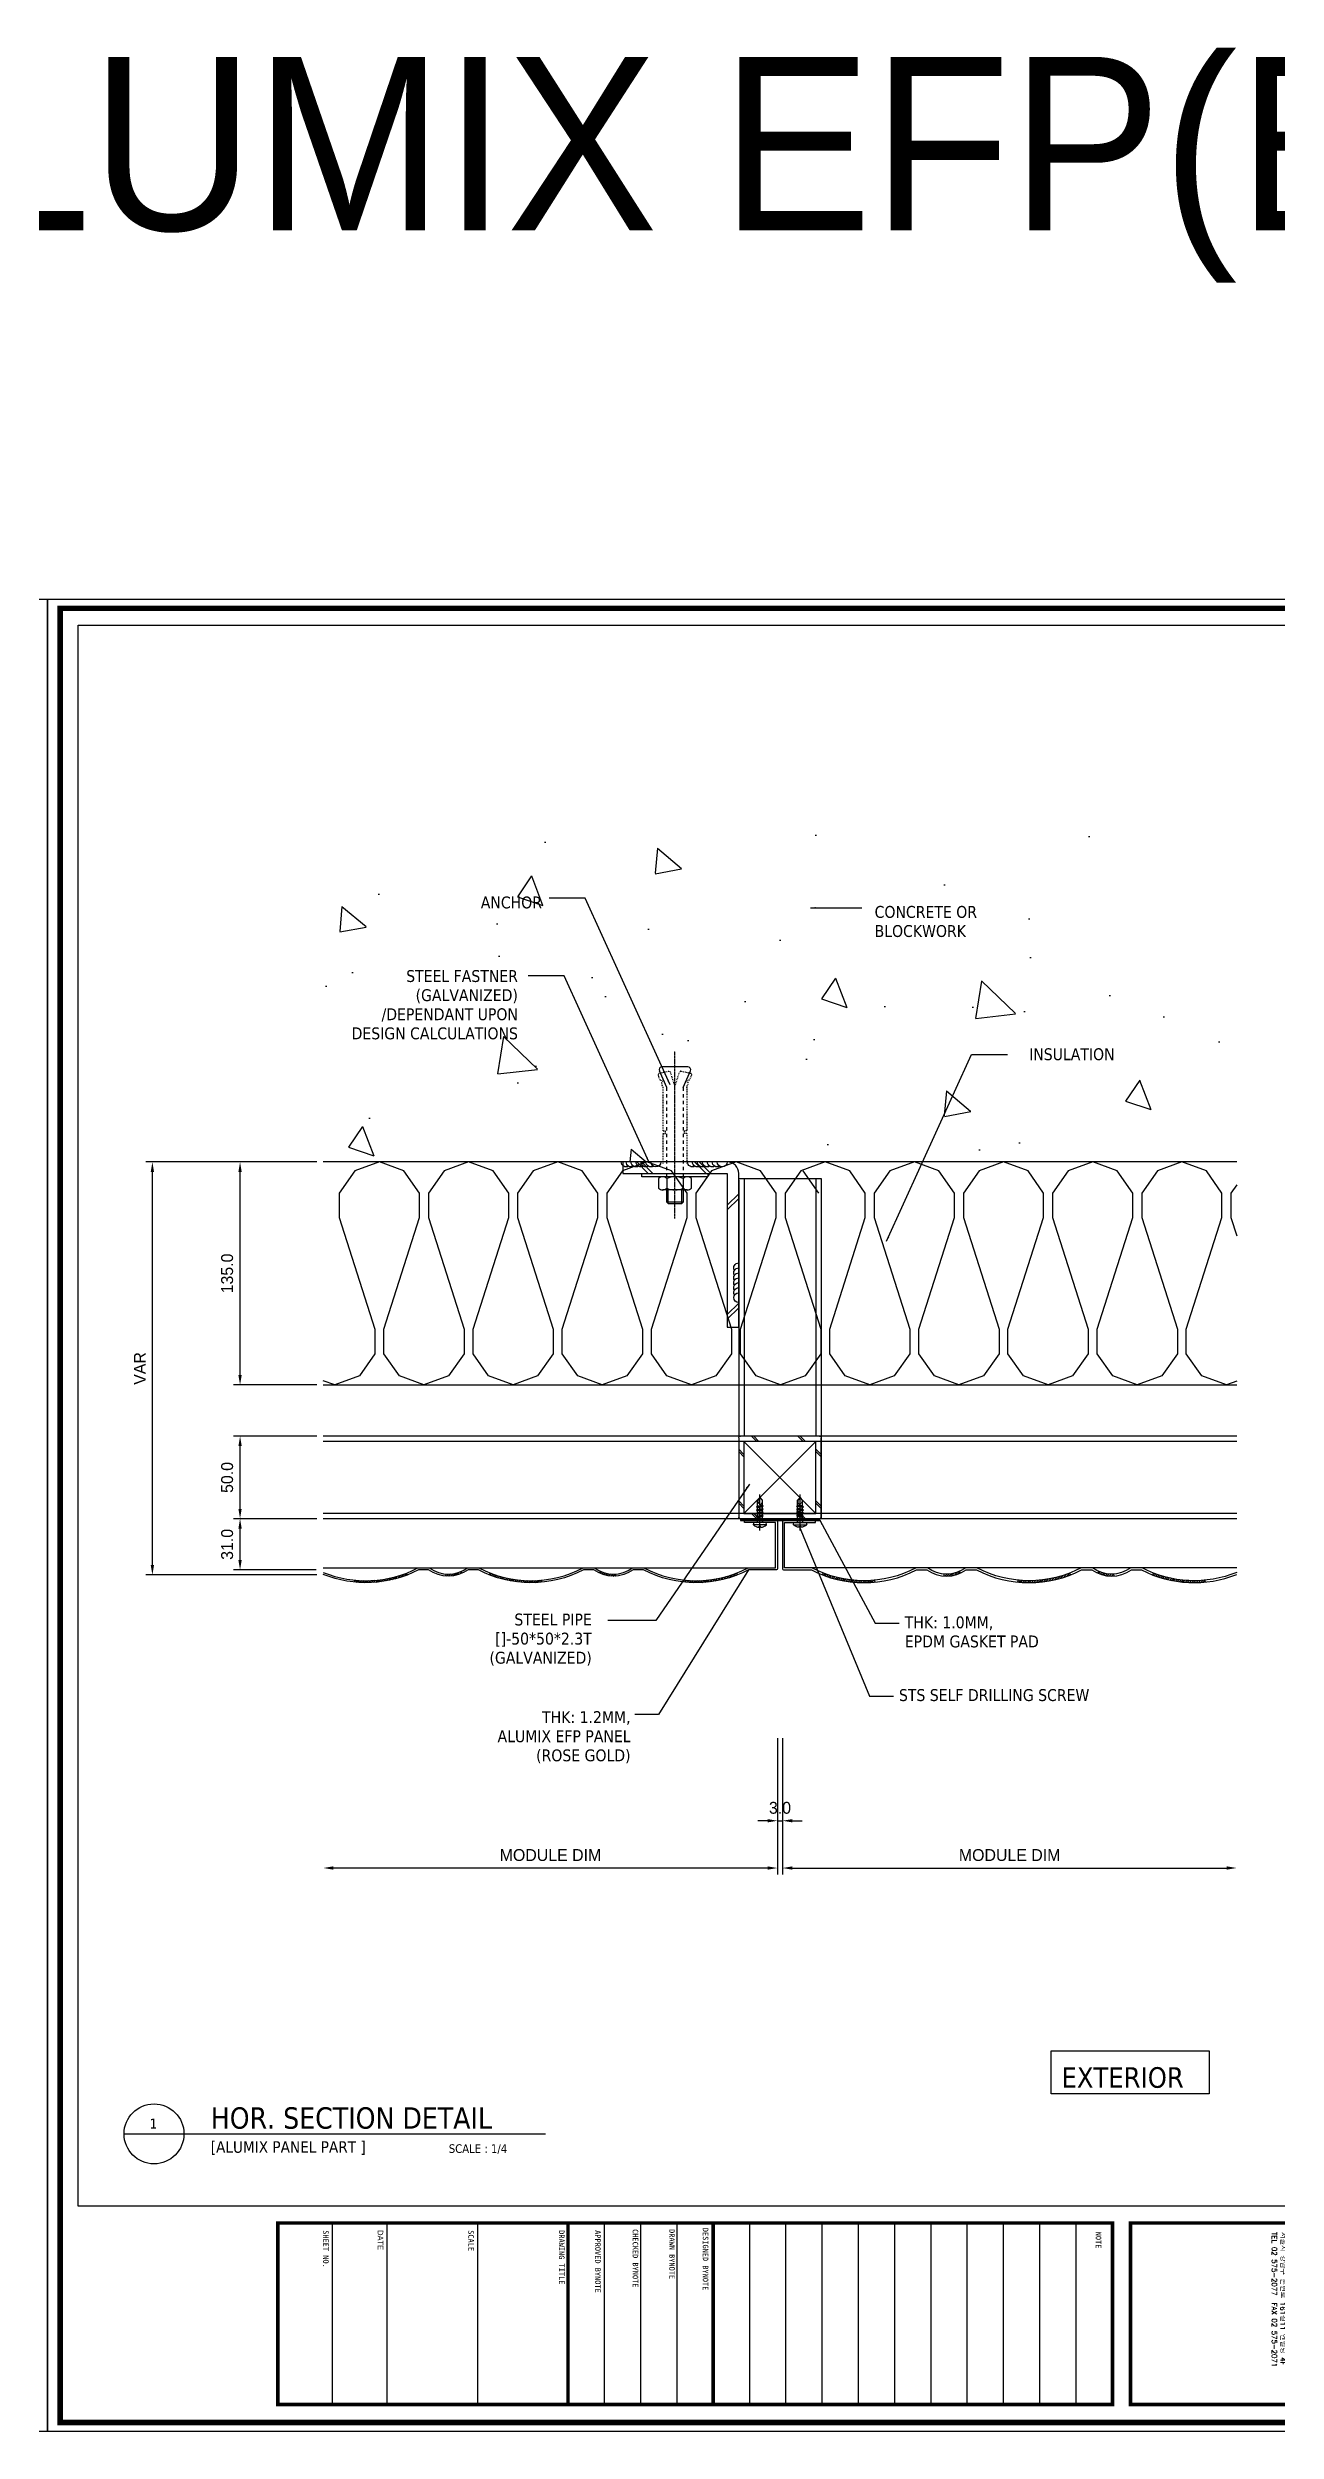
# Model space of a CAD drawing. Header units: millimetres. Extents: x 4333 to 8993, y 2009 to 3452.
# Drawn here: x 5118 to 5862, y 2009 to 3452 of the extents above; entities that cross this region are included whole.
import ezdxf
from ezdxf.enums import TextEntityAlignment as Align

# ---------------------------------------------------------------- set-up
doc = ezdxf.new("R2010")
doc.units = ezdxf.units.MM
for name, pattern in [('A2', [8, 2, -2, 2, -2]), ('C2', [1.125, 0.75, -0.125, 0.125, -0.125]), ('CENTER', [7.75, 7.25, -0.25, 0, -0.25]), ('HIDDEN', [0.375, 0.25, -0.125]), ('HIDDEN2', [1, 0.5, -0.5])]:
    doc.linetypes.add(name, pattern=pattern)
for name, color, linetype in [('4', 4, 'Continuous'), ('BRACKET', 7, 'Continuous'), ('Components', 7, 'Continuous'), ('DIM', 7, 'Continuous'), ('HAT', 5, 'Continuous'), ('Hatch', 9, 'Continuous'), ('nt', 34, 'Continuous'), ('REV01', 9, 'Continuous'), ('ST_L PIPE', 2, 'Continuous'), ('SYM', 7, 'Continuous'), ('T-DN', 3, 'Continuous'), ('TE 07', 7, 'Continuous'), ('TEXT', 2, 'Continuous'), ('TITLE_TEXT', 7, 'Continuous'), ('Welding', 1, 'Continuous'), ('x-sec$0$A-CON', 2, 'Continuous'), ('x-sec$0$INS', 251, 'Continuous')]:
    doc.layers.add(name, color=color, linetype=linetype)
doc.styles.add('Expo M', font='Expo M.ttf')
doc.styles.add('HGTXT', font='romans.shx', dxfattribs={"bigfont": 'whgtxt.shx'})
doc.styles.add('HY울릉도M', font='')
doc.styles.get('HY울릉도M').set_extended_font_data('HY울릉도M')
doc.dimstyles.new('DS2', dxfattribs={"dimscale": 2, "dimtxt": 1.8, "dimasz": 1.5, "dimexe": 1, "dimexo": 1, "dimgap": 0.5, "dimtad": 1, "dimtoh": 1, "dimdec": 1, "dimzin": 1, "dimdsep": 46, "dimtxsty": 'Expo M', "dimcen": 2, "dimadec": 1, "dimazin": 0, "dimtfac": 1, "dimtdec": 4, "dimtix": 1, "dimtmove": 1, "dimatfit": 3, "dimfxl": 1, "dimtolj": 1, "dimtzin": 1, "dimarcsym": 0})
doc.dimstyles.new('알루이엔씨4', dxfattribs={"dimscale": 4, "dimtxt": 1.8, "dimasz": 1.5, "dimexe": 1, "dimexo": 1, "dimgap": 1, "dimtad": 1, "dimtoh": 1, "dimdec": 1, "dimzin": 1, "dimdsep": 46, "dimtxsty": 'Expo M', "dimcen": 2, "dimclrd": 1, "dimclre": 1, "dimadec": 1, "dimazin": 0, "dimtfac": 1, "dimtdec": 1, "dimtix": 1, "dimtmove": 1, "dimatfit": 3, "dimfxl": 1, "dimtolj": 1, "dimtzin": 1, "dimarcsym": 0})
pattern_1 = [(45, (3951.2888, -14683.0224), (-0.67351921, 0.67351921), [])]

# ---------------------------------------------------------------- blocks, each defined once
blk = doc.blocks.new('A$C5B8479A7')
at = {"layer": 'Hatch'}
for p, q in [((-58.5, -29.7), (-14.9, 13.9)), ((-58.5, 13.9), (-14.9, -29.7))]:
    blk.add_line(p, q, dxfattribs=at)
at = {"layer": 'ST_L PIPE'}
for p, q in [((-61.7, -31.9), (-61.7, 16.1)), ((-60.7, 17.1), (-12.7, 17.1)), ((-11.7, 16.1), (-11.7, -31.9)), ((-12.7, -32.9), (-60.7, -32.9))]:
    blk.add_line(p, q, dxfattribs=at)
at = {"layer": 'ST_L PIPE', "color": 1}
for p, q in [((-52.2, 13.9), (-49, 17.1)), ((-50.8, 13.9), (-47.6, 17.1)), ((-24, 13.9), (-20.8, 17.1)), ((-22.6, 13.9), (-19.4, 17.1)), ((-61.7, 6), (-58.5, 9.2)), ((-61.7, 4.6), (-58.5, 7.8)), ((-61.7, -25.2), (-58.5, -22)), ((-61.7, -26.6), (-58.5, -23.4)), ((-52.2, -32.9), (-49, -29.7)), ((-50.8, -32.9), (-47.6, -29.7)), ((-24, -32.9), (-20.8, -29.7)), ((-22.6, -32.9), (-19.4, -29.7))]:
    blk.add_line(p, q, dxfattribs=at)
at = {"layer": 'ST_L PIPE'}
blk.add_lwpolyline([(-14.9, -29.7), (-58.5, -29.7), (-58.5, 13.9), (-14.9, 13.9)], close=True, dxfattribs=at)
for centre, start, end in [((-60.7, 16.1), 90, 180), ((-12.7, 16.1), 0, 90), ((-60.7, -31.9), 180, 270), ((-12.7, -31.9), 270, 0)]:
    blk.add_arc(centre, 1, start, end, dxfattribs=at)
at = {"layer": 'Welding'}
for p, q in [((-14.9, 6), (-11.7, 9.2)), ((-14.9, 4.6), (-11.7, 7.8)), ((-14.9, -25.2), (-11.7, -22)), ((-14.9, -26.6), (-11.7, -23.4))]:
    blk.add_line(p, q, dxfattribs=at)
blk = doc.blocks.new('A$C0843732F')
at = {"layer": 'Welding'}
for centre, start in [((0, -3), 90), ((0, -6), 150), ((0, -9), 150), ((0, -12), 150), ((0, -15), 150), ((0, -18), 150), ((0, -21), 150)]:
    blk.add_arc(centre, 3, start, 270, dxfattribs=at)
blk = doc.blocks.new('set anchor')
at = {"color": 1, "linetype": 'C2'}
blk.add_line((0, -27.2), (0, 74.1), dxfattribs=at)
at = {"color": 2, "linetype": 'HIDDEN2'}
for p, q in [((-8.9, 56.5), (-10.1, 59.4)), ((-3.7, 61.8), (-9.5, 60.5)), ((0, 52.8), (-2.7, 61.3)), ((0, 52.8), (2.7, 61.3)), ((9.5, 60.5), (3.7, 61.8)), ((8.9, 56.5), (10.1, 59.4)), ((-8.9, 56.5), (-8, 56.8)), ((-8.2, 54.8), (-7.3, 55.2)), ((-7.1, 52), (-8.2, 54.8)), ((-7.3, 55.2), (-8, 56.8)), ((-7.1, 25.8), (-7.1, 52)), ((7.1, 52), (8.2, 54.8)), ((7.1, 52), (7.1, 25.8)), ((7.3, 55.2), (8, 56.8)), ((8.2, 54.8), (7.3, 55.2)), ((8.9, 56.5), (8, 56.8)), ((-7.1, 25.8), (-5.8, 25.8)), ((-7.1, 6), (-7.1, 24.2)), ((-7.1, 24.2), (-5.8, 24.2)), ((-5.8, 24.2), (-5.8, 25.8)), ((7.1, 25.8), (5.8, 25.8)), ((5.8, 24.2), (5.8, 25.8)), ((7.1, 24.2), (5.8, 24.2)), ((7.1, 24.2), (7.1, 6))]:
    blk.add_line(p, q, dxfattribs=at)
at = {"color": 3}
for p, q in [((-5, 52), (-9.4, 62.2)), ((7.9, 64.5), (-7.9, 64.5)), ((5, 52), (9.4, 62.2))]:
    blk.add_line(p, q, dxfattribs=at)
at = {"color": 3, "linetype": 'A2'}
for p, q in [((-5, -2), (-5, 52)), ((5, 52), (5, -2))]:
    blk.add_line(p, q, dxfattribs=at)
at = {"color": 4}
for p, q in [((-20, 0), (20, 0)), ((-20, -2), (-20, 0)), ((20, 0), (20, -2)), ((20, -2), (-20, -2))]:
    blk.add_line(p, q, dxfattribs=at)
blk.add_line((7.5, -2), (-7.5, -2))
blk.add_line((7.5, -2), (-7.5, -2))
at = {"color": 2}
for p, q in [((7.5, -10), (-7.5, -10)), ((-5, -3), (-5, -9)), ((-5, -17.4), (-5, -10)), ((-4.2, -18.2), (-4.2, -10)), ((4.2, -18.2), (4.2, -10)), ((5, -3), (5, -9)), ((5, -10), (5, -17.4)), ((5, -17.4), (-5, -17.4)), ((-4.2, -18.2), (-5, -17.4)), ((-4.2, -18.2), (4.2, -18.2)), ((5, -17.4), (4.2, -18.2))]:
    blk.add_line(p, q, dxfattribs=at)
blk.add_lwpolyline([(5, -3, 0.202073), (-5, -3, 0.404145), (-10, -3), (-10, -9, 0.404145), (-5, -9, 0.202073), (5, -9, 0.404145), (10, -9), (10, -3, 0.404145)], format="xyb", close=True, dxfattribs=at)
at = {"color": 2, "linetype": 'HIDDEN2'}
for centre, start, end in [((-9.3, 59.7), 102.5288, 201.8014), ((-3.5, 61), 17.6501, 102.5288), ((3.5, 61), 77.4712, 162.3499), ((9.3, 59.7), 338.1986, 77.4712)]:
    blk.add_arc(centre, 0.833, start, end, dxfattribs=at)
at = {"color": 3}
for centre, start, end in [((-7.9, 62.8), 90, 203.4287), ((7.9, 62.8), 336.5713, 90)]:
    blk.add_arc(centre, 1.67, start, end, dxfattribs=at)
blk = doc.blocks.new('피스')
at = {"color": 6}
for p, q in [((-4, 1.5), (-4, 1)), ((-4, 1.5), (4, 1.5)), ((-3, 0), (3, 0)), ((-0.4, 2.3), (0.4, 2.3)), ((4, 1.5), (4, 1)), ((2, -1.5), (-2, -2)), ((-1.5, -1.5), (-2, -2)), ((-2, -2), (-1.5, -2.5)), ((-1.5, -3.5), (-2, -4)), ((2, -3.5), (-2, -4)), ((-2, -4), (-1.5, -4.5)), ((-1.5, -5.5), (-2, -6)), ((2, -5.5), (-2, -6)), ((-2, -6), (-1.5, -6.5)), ((-1.5, -7.5), (-2, -8)), ((2, -7.5), (-2, -8)), ((-2, -8), (-1.5, -8.5)), ((-1.5, -9.5), (-2, -10)), ((2, -9.5), (-2, -10)), ((-2, -10), (-1.5, -10.5)), ((-1.5, -0.5), (-1.5, -1.5)), ((1.5, -1), (-1.5, -1.5)), ((1.5, -2), (-1.5, -2.5)), ((-1.5, -2.5), (-1.5, -3.5)), ((1.5, -3), (-1.5, -3.5)), ((1.5, -4), (-1.5, -4.5)), ((-1.5, -4.5), (-1.5, -5.5)), ((1.5, -5), (-1.5, -5.5)), ((1.5, -6), (-1.5, -6.5)), ((-1.5, -6.5), (-1.5, -7.5)), ((1.5, -7), (-1.5, -7.5)), ((1.5, -8), (-1.5, -8.5)), ((-1.5, -8.5), (-1.5, -9.5)), ((1.5, -9), (-1.5, -9.5)), ((1.5, -10), (-1.5, -10.5)), ((-1.5, -10.5), (-1.5, -13.5)), ((0, -15), (-1.5, -13.5)), ((-1.3, -13.5), (-1.3, -12)), ((0, -15), (-1.3, -13.5)), ((0, -15), (1.5, -13)), ((1.5, -13), (0.6, -11.5)), ((1.5, -0.5), (1.5, -1)), ((1.5, -1), (2, -1.5)), ((2, -1.5), (1.5, -2)), ((1.5, -2), (1.5, -3)), ((1.5, -3), (2, -3.5)), ((2, -3.5), (1.5, -4)), ((1.5, -4), (1.5, -5)), ((1.5, -5), (2, -5.5)), ((2, -5.5), (1.5, -6)), ((1.5, -6), (1.5, -7)), ((1.5, -7), (2, -7.5)), ((2, -7.5), (1.5, -8)), ((1.5, -8), (1.5, -9)), ((1.5, -9), (2, -9.5)), ((2, -9.5), (1.5, -10)), ((1.5, -10), (1.5, -13))]:
    blk.add_line(p, q, dxfattribs=at)
at = {"color": 1, "linetype": 'CENTER'}
for p, q in [((-0.5, 3), (-0.4, 2.3)), ((0, 5), (0, -16.8)), ((0.5, 3), (0.4, 2.3))]:
    blk.add_line(p, q, dxfattribs=at)
at = {"color": 6}
for centre, radius, start, end in [((0, -3.1), 6.08, 94.7146, 131.1121), ((-3, 1), 1, 180, 270), ((-2, -0.5), 0.5, 0, 90), ((0, -3.1), 6.08, 48.8879, 85.2854), ((2, -0.5), 0.5, 90, 180), ((3, 1), 1, 270, 0), ((-0.3, -12), 1, 30.0863, 180)]:
    blk.add_arc(centre, radius, start, end, dxfattribs=at)
blk = doc.blocks.new('N-SCREW')
at = {"color": 6}
blk.add_blockref('피스', (17.3, -1), dxfattribs=at)
blk = doc.blocks.new('*D71')
at = {"layer": 'Defpoints', "color": 0, "transparency": 16777216}
for p in [(5284.5, 2424.9), (5559.6, 2432.7), (5284.5, 2350.2)]:
    blk.add_point(p, dxfattribs=at)
at = {"layer": 'SYM', "color": 1, "lineweight": -2, "transparency": 16777216}
for p, q in [((5559.6, 2428.7), (5559.6, 2346.2)), ((5553.6, 2350.2), (5290.5, 2350.2))]:
    blk.add_line(p, q, dxfattribs=at)
at = {"layer": 'SYM', "color": 1, "transparency": 16777216}
for points in [[(5290.5, 2351.2), (5290.5, 2349.2), (5284.5, 2350.2)], [(5553.6, 2351.2), (5553.6, 2349.2), (5559.6, 2350.2)]]:
    blk.add_solid(points, dxfattribs=at)
at = {"layer": 'SYM', "color": 0, "transparency": 16777216, "insert": (5422.1, 2358), "char_height": 7.2, "attachment_point": 5, "style": 'Expo M'}
blk.add_mtext('\\A1;MODULE DIM', dxfattribs=at)
blk = doc.blocks.new('*D72')
at = {"layer": 'Defpoints', "color": 0, "transparency": 16777216}
for p in [(5562.6, 2432.7), (5837.7, 2424.9), (5837.7, 2350.2)]:
    blk.add_point(p, dxfattribs=at)
at = {"layer": 'SYM', "color": 1, "lineweight": -2, "transparency": 16777216}
for p, q in [((5562.6, 2428.7), (5562.6, 2346.2)), ((5568.6, 2350.2), (5831.7, 2350.2))]:
    blk.add_line(p, q, dxfattribs=at)
at = {"layer": 'SYM', "color": 1, "transparency": 16777216}
for points in [[(5568.6, 2351.2), (5568.6, 2349.2), (5562.6, 2350.2)], [(5831.7, 2351.2), (5831.7, 2349.2), (5837.7, 2350.2)]]:
    blk.add_solid(points, dxfattribs=at)
at = {"layer": 'SYM', "color": 0, "transparency": 16777216, "insert": (5700.2, 2358), "char_height": 7.2, "attachment_point": 5, "style": 'Expo M'}
blk.add_mtext('\\A1;MODULE DIM', dxfattribs=at)
blk = doc.blocks.new('*D73')
at = {"layer": 'Defpoints', "color": 0, "transparency": 16777216}
for p in [(5559.6, 2432.7), (5562.6, 2432.7), (5562.6, 2378.8)]:
    blk.add_point(p, dxfattribs=at)
at = {"layer": 'SYM', "color": 1, "lineweight": -2, "transparency": 16777216}
for p, q in [((5559.6, 2428.7), (5559.6, 2374.8)), ((5562.6, 2428.7), (5562.6, 2374.8)), ((5553.6, 2378.8), (5547.6, 2378.8)), ((5559.6, 2378.8), (5562.6, 2378.8)), ((5568.6, 2378.8), (5574.6, 2378.8))]:
    blk.add_line(p, q, dxfattribs=at)
at = {"layer": 'SYM', "color": 1, "transparency": 16777216}
for points in [[(5553.6, 2379.8), (5553.6, 2377.8), (5559.6, 2378.8)], [(5568.6, 2379.8), (5568.6, 2377.8), (5562.6, 2378.8)]]:
    blk.add_solid(points, dxfattribs=at)
at = {"layer": 'SYM', "color": 0, "transparency": 16777216, "insert": (5561.1, 2386.6), "char_height": 7.2, "attachment_point": 5, "style": 'Expo M'}
blk.add_mtext('\\A1;3.0', dxfattribs=at)
blk = doc.blocks.new('AL-TEMPLATE')
at = {"color": 9}
for p, q in [((2716.8, 1393), (2800, 1393)), ((2716.8, 1376.3), (2800, 1376.3)), ((2716.8, 1359.7), (2800, 1359.7)), ((2716.8, 1343), (2800, 1343)), ((2716.8, 1326.4), (2800, 1326.4)), ((2716.8, 1309.8), (2800, 1309.8)), ((2716.8, 1293.1), (2800, 1293.1)), ((2716.8, 1276.5), (2800, 1276.5)), ((2716.8, 1259.8), (2800, 1259.8)), ((2716.8, 1243.2), (2800, 1243.2)), ((2716.8, 1209.9), (2800, 1209.9)), ((2716.8, 1193.3), (2800, 1193.3)), ((2716.8, 1176.6), (2800, 1176.6)), ((2716.8, 1118.4), (2800, 1118.4)), ((2716.8, 1076.8), (2800, 1076.8)), ((2716.8, 1051.8), (2800, 1051.8))]:
    blk.add_line(p, q, dxfattribs=at)
for points, const_width in [([(1976.3, 1509.4), (2808.3, 1509.4), (2808.3, 927), (1976.3, 927)], 2.5), ([(2716.8, 1501.3), (2800, 1501.3), (2800, 1418.1), (2716.8, 1418.1)], 1.66), ([(2716.8, 1409.8), (2800, 1409.8), (2800, 1026.9), (2716.8, 1026.9)], 1.66)]:
    blk.add_lwpolyline(points, close=True, dxfattribs=dict(at, const_width=const_width))
at = {"color": 9, "const_width": 1.66}
for points in [[(2716.8, 1226.6), (2800, 1226.6)], [(2716.8, 1160), (2800, 1160)]]:
    blk.add_lwpolyline(points, dxfattribs=at)
at = {"layer": 'nt', "color": 254, "linetype": 'Continuous', "ltscale": 2}
blk.add_lwpolyline([(1972.3, 1515.2), (1972.3, 921.2), (2812.3, 921.2), (2812.3, 1515.2)], close=True, dxfattribs=at)
at = {"layer": 'TE 07'}
blk.add_lwpolyline([(1984.1, 1501.3), (2709.1, 1501.3), (2709.1, 935.2), (1984.1, 935.2)], close=True, dxfattribs=at)
at = {"color": 7, "insert": (2720.9, 1489.2), "char_height": 2.349, "attachment_point": 1, "style": 'HGTXT'}
blk.add_mtext('서울시 강남구 논현로 161길11 엔빌딩 4F\\PTEL 02 575-2077  FAX 02 575-2071', dxfattribs=at)
at = {"color": 150, "insert": (2721.1, 1496.9), "char_height": 3.67, "attachment_point": 1, "style": 'HGTXT'}
blk.add_mtext('{\\fExpo M|b0|i0|c129|p18;엔스페이스 (주)}', dxfattribs=at)
at = {"color": 9, "width": 438.968, "attachment_point": 1}
for s, insert, char_height in [('NOTE', (2720.8, 1404.7), 2.56), ('DESIGNED BYNOTE', (2719, 1224.4), 2.556), ('DRAWN BYNOTE', (2719.6, 1209), 2.556), ('CHECKED BYNOTE', (2719.6, 1192.2), 2.556), ('APPROVED BYNOTE', (2720.1, 1175), 2.556), ('DRAWING TITLE', (2720.1, 1158.4), 2.556), ('SCALE', (2720.1, 1116.8), 2.56), ('{\\fﾱﾼﾸﾲ|b0|i0|c129|p49;DATE}', (2720.1, 1075.2), 2.556), ('SHEET NO.', (2720.1, 1050.2), 2.56)]:
    blk.add_mtext(s, dxfattribs=dict(at, insert=insert, char_height=char_height))
blk = doc.blocks.new('*D77')
at = {"layer": 'Defpoints', "color": 0, "transparency": 16777216}
for p in [(5234.1, 2777.6), (5284.5, 2777.6), (5284.5, 2642.6)]:
    blk.add_point(p, dxfattribs=at)
at = {"layer": 'DIM', "color": 1, "lineweight": -2, "transparency": 16777216}
for p, q in [((5280.5, 2777.6), (5230.1, 2777.6)), ((5234.1, 2648.6), (5234.1, 2771.6)), ((5280.5, 2642.6), (5230.1, 2642.6))]:
    blk.add_line(p, q, dxfattribs=at)
at = {"layer": 'DIM', "color": 1, "transparency": 16777216}
for points in [[(5233.1, 2771.6), (5235.1, 2771.6), (5234.1, 2777.6)], [(5233.1, 2648.6), (5235.1, 2648.6), (5234.1, 2642.6)]]:
    blk.add_solid(points, dxfattribs=at)
at = {"layer": 'DIM', "color": 0, "transparency": 16777216, "insert": (5226.3, 2710.1), "char_height": 7.2, "attachment_point": 5, "rotation": 90, "style": 'Expo M'}
blk.add_mtext('\\A1;135.0', dxfattribs=at)
blk = doc.blocks.new('*D78')
at = {"layer": 'Defpoints', "color": 0, "transparency": 16777216}
for p in [(5234.1, 2611.6), (5284.5, 2611.6), (5284.5, 2561.6)]:
    blk.add_point(p, dxfattribs=at)
at = {"layer": 'DIM', "color": 1, "lineweight": -2, "transparency": 16777216}
for p, q in [((5280.5, 2611.6), (5230.1, 2611.6)), ((5234.1, 2567.6), (5234.1, 2605.6)), ((5280.5, 2561.6), (5230.1, 2561.6))]:
    blk.add_line(p, q, dxfattribs=at)
at = {"layer": 'DIM', "color": 1, "transparency": 16777216}
for points in [[(5233.1, 2605.6), (5235.1, 2605.6), (5234.1, 2611.6)], [(5233.1, 2567.6), (5235.1, 2567.6), (5234.1, 2561.6)]]:
    blk.add_solid(points, dxfattribs=at)
at = {"layer": 'DIM', "color": 0, "transparency": 16777216, "insert": (5226.3, 2586.6), "char_height": 7.2, "attachment_point": 5, "rotation": 90, "style": 'Expo M'}
blk.add_mtext('\\A1;50.0', dxfattribs=at)
blk = doc.blocks.new('*D79')
at = {"layer": 'Defpoints', "color": 0, "transparency": 16777216}
for p in [(5234.1, 2561.6), (5284.5, 2561.6), (5284.1, 2530.6)]:
    blk.add_point(p, dxfattribs=at)
at = {"layer": 'DIM', "color": 1, "lineweight": -2, "transparency": 16777216}
for p, q in [((5280.5, 2561.6), (5230.1, 2561.6)), ((5234.1, 2536.6), (5234.1, 2555.6)), ((5280.1, 2530.6), (5230.1, 2530.6))]:
    blk.add_line(p, q, dxfattribs=at)
at = {"layer": 'DIM', "color": 1, "transparency": 16777216}
for points in [[(5233.1, 2555.6), (5235.1, 2555.6), (5234.1, 2561.6)], [(5233.1, 2536.6), (5235.1, 2536.6), (5234.1, 2530.6)]]:
    blk.add_solid(points, dxfattribs=at)
at = {"layer": 'DIM', "color": 0, "transparency": 16777216, "insert": (5226.3, 2546.1), "char_height": 7.2, "attachment_point": 5, "rotation": 90, "style": 'Expo M'}
blk.add_mtext('\\A1;31.0', dxfattribs=at)
blk = doc.blocks.new('*D81')
at = {"layer": 'Defpoints', "color": 0, "transparency": 16777216}
for p in [(5181, 2777.6), (5284.5, 2777.6), (5284.5, 2527.6)]:
    blk.add_point(p, dxfattribs=at)
at = {"layer": 'DIM', "color": 1, "lineweight": -2, "transparency": 16777216}
for p, q in [((5280.5, 2777.6), (5177, 2777.6)), ((5181, 2533.6), (5181, 2771.6)), ((5280.5, 2527.6), (5177, 2527.6))]:
    blk.add_line(p, q, dxfattribs=at)
at = {"layer": 'DIM', "color": 1, "transparency": 16777216}
for points in [[(5180, 2771.6), (5182, 2771.6), (5181, 2777.6)], [(5180, 2533.6), (5182, 2533.6), (5181, 2527.6)]]:
    blk.add_solid(points, dxfattribs=at)
at = {"layer": 'DIM', "color": 0, "transparency": 16777216, "insert": (5173.4, 2652.6), "char_height": 7.2, "attachment_point": 5, "rotation": 90, "style": 'Expo M'}
blk.add_mtext('\\A1;VAR', dxfattribs=at)

msp = doc.modelspace()

# ---------------------------------------------------------------- hatches: boundary and pattern name
h = msp.add_hatch()
h.set_pattern_fill('JIS_WOOD', angle=360, style=0, pattern_type=2)
h.set_pattern_definition([(45, (11764.89866, -3476.9825), (-0.5, 0.5), [])])
h.paths.add_polyline_path([(5585.18, 2561.63), (5537.11, 2561.63), (5537.11, 2560.63), (5585.18, 2560.63)])
at = {"layer": 'SYM', "true_color": 0x636466}
h = msp.add_hatch(dxfattribs=at)
h.set_pattern_fill('AR-CONC', color=251, angle=-90)
h.set_pattern_definition([(320, (17607.04, -114173.58), (-15.93909, -182.18467), [19.05, -209.55]), (265, (17607.04, -114173.58), (191.05685, 35.24342), [15.24, -167.64058]), (10.45144, (17605.71, -114188.76), (175.11775, -146.94125), [16.19, -178.09024]), (316.1842, (17657.84, -114173.58), (-42.04233, -271.07904), [28.575, -314.325]), (6.63556, (17654.34, -114196.17), (247.4261, -237.40413), [24.285, -267.1356]), (261.18415, (17657.84, -114173.58), (247.4261, -237.40413), [22.85997, -251.4597]), (291, (17645.14, -114198.98), (-102.2652, -151.6144), [19.05, -209.55]), (236, (17645.14, -114198.98), (184.18797, -61.80203), [15.24, -167.64]), (341.45144, (17636.62, -114211.61), (81.92277, -213.41642), [16.19, -178.08994]), (307.5, (17607.04, -114173.576), (84.55504, -3.088603), [0, -165.608, 0, -170.18, 0, -168.275]), (277.5, (17607.04, -114173.58), (100.180575, -66.81966), [0, -97.028, 0, -161.798, 0, -64.135]), (237.5, (17607.04, -114116.934), (-5.728744, -135.590595), [0, -63.5, 0, -198.12, 0, -262.89]), (227.5, (17607.04, -114091.53), (25.42649, -148.12918), [0, -82.55, 0, -131.572, 0, -186.69])])
h.paths.add_polyline_path([(5837.73, 2777.63), (5837.73, 2977.63), (5284.49, 2977.63), (5284.49, 2777.63)])
at = {"layer": 'TEXT'}
h = msp.add_hatch(dxfattribs=at)
h.set_pattern_fill('ANSI31', color=1, scale=0.3)
h.set_pattern_definition(pattern_1)
h.paths.add_polyline_path([(5335.35, 2527.6), (5334.92, 2528.72, -0.1168903), (5303.6, 2524.46), (5303.49, 2523.26, 0.1168903)])
h.paths.add_polyline_path([(5368.68, 2528.67), (5368.21, 2529.77, -0.1194859), (5358.9, 2528.18), (5358.82, 2526.98, 0.1194859)])
h.paths.add_polyline_path([(5385.61, 2528.72), (5385.18, 2527.6, 0.1168903), (5417.04, 2523.26), (5416.93, 2524.46, -0.1168903)])
h.paths.add_polyline_path([(5461.63, 2528.18, -0.1194859), (5452.32, 2529.77), (5451.85, 2528.67, 0.1194859), (5461.71, 2526.98)])
h.paths.add_polyline_path([(5535.35, 2527.6), (5534.92, 2528.72, -0.1168903), (5503.6, 2524.46), (5503.49, 2523.26, 0.1168903)])
h = msp.add_hatch(dxfattribs=at)
h.set_pattern_fill('ANSI31', color=1, scale=0.3)
h.set_pattern_definition(pattern_1)
h.paths.add_polyline_path([(5786.88, 2527.6), (5787.31, 2528.72, 0.1168903), (5818.62, 2524.46), (5818.74, 2523.26, -0.1168903)])
h.paths.add_polyline_path([(5753.55, 2528.67), (5754.02, 2529.77, 0.1194859), (5763.32, 2528.18), (5763.41, 2526.98, -0.1194859)])
h.paths.add_polyline_path([(5736.61, 2528.72), (5737.05, 2527.6, -0.1168903), (5705.18, 2523.26), (5705.3, 2524.46, 0.1168903)])
h.paths.add_polyline_path([(5660.6, 2528.18, 0.1194859), (5669.9, 2529.77), (5670.38, 2528.67, -0.1194859), (5660.52, 2526.98)])
h.paths.add_polyline_path([(5586.88, 2527.6), (5587.31, 2528.72, 0.1168903), (5618.62, 2524.46), (5618.74, 2523.26, -0.1168903)])

# ---------------------------------------------------------------- linework, layer by layer
at = {"color": 251, "true_color": 0x636466}
for p, q in [((5284.49, 2531.83), (5541.82, 2531.83)), ((5837.73, 2531.83), (5580.41, 2531.83))]:
    msp.add_line(p, q, dxfattribs=at)
at = {"linetype": 'Continuous'}
msp.add_line((5163.84, 2189.27), (5418.99, 2189.27), dxfattribs=at)
msp.add_lwpolyline([(5529.11, 2677.63), (5536.11, 2677.63), (5536.11, 2770.63, 0.4142136), (5529.11, 2777.63), (5465.86, 2777.63), (5465.86, 2770.63), (5529.11, 2770.63)], format="xyb", close=True)
msp.add_circle((5181.98, 2189.27), 18.14, dxfattribs=at)
at = {"layer": 'BRACKET', "color": 1, "ltscale": 8}
for p, q in [((5481.36, 2770.63), (5474.36, 2777.63)), ((5484.19, 2770.63), (5477.19, 2777.63)), ((5516.31, 2770.63), (5509.31, 2777.63)), ((5519.14, 2770.63), (5512.14, 2777.63)), ((5529.11, 2751.35), (5536.11, 2758.35)), ((5529.11, 2748.53), (5536.11, 2755.53)), ((5529.11, 2685.19), (5536.11, 2692.19)), ((5529.11, 2682.36), (5536.11, 2689.36))]:
    msp.add_line(p, q, dxfattribs=at)
at = {"layer": 'Components', "color": 7}
msp.add_lwpolyline([(5585.18, 2561.63), (5537.11, 2561.63), (5537.11, 2560.63), (5585.18, 2560.63)], close=True, dxfattribs=at)
at = {"layer": 'ST_L PIPE'}
for p, q in [((5536.11, 2767.63), (5586.11, 2767.63)), ((5536.11, 2766.63), (5536.11, 2611.63)), ((5586.11, 2767.63), (5586.11, 2561.63)), ((5837.73, 2611.63), (5284.49, 2611.63)), ((5837.73, 2561.63), (5284.49, 2561.63))]:
    msp.add_line(p, q, dxfattribs=at)
at = {"layer": 'ST_L PIPE', "color": 8, "linetype": 'HIDDEN', "true_color": 0x808080}
for p, q in [((5539.31, 2767.63), (5539.31, 2611.63)), ((5582.91, 2767.63), (5582.91, 2611.63)), ((5837.73, 2608.43), (5284.49, 2608.43)), ((5837.73, 2564.83), (5284.49, 2564.83))]:
    msp.add_line(p, q, dxfattribs=at)
at = {"layer": 'TEXT', "color": 1}
for p, q in [((5335.35, 2527.6), (5334.92, 2528.72)), ((5358.82, 2526.98), (5358.9, 2528.18)), ((5368.68, 2528.67), (5368.21, 2529.77)), ((5385.18, 2527.6), (5385.61, 2528.72)), ((5451.85, 2528.67), (5452.32, 2529.77)), ((5461.71, 2526.98), (5461.63, 2528.18)), ((5535.35, 2527.6), (5534.92, 2528.72)), ((5586.88, 2527.6), (5587.31, 2528.72)), ((5660.52, 2526.98), (5660.6, 2528.18)), ((5670.38, 2528.67), (5669.9, 2529.77)), ((5737.05, 2527.6), (5736.61, 2528.72)), ((5753.55, 2528.67), (5754.02, 2529.77)), ((5763.41, 2526.98), (5763.32, 2528.18)), ((5786.88, 2527.6), (5787.31, 2528.72)), ((5303.49, 2523.26), (5303.6, 2524.46)), ((5417.04, 2523.26), (5416.93, 2524.46)), ((5503.49, 2523.26), (5503.6, 2524.46)), ((5618.74, 2523.26), (5618.62, 2524.46)), ((5705.18, 2523.26), (5705.3, 2524.46)), ((5818.74, 2523.26), (5818.62, 2524.46))]:
    msp.add_line(p, q, dxfattribs=at)
at = {"layer": 'TEXT', "color": 3}
for points in [[(5284.49, 2529.16, 0.2194912), (5341.82, 2531.83), (5348.67, 2531.83, 0.3189877), (5371.86, 2531.83), (5378.71, 2531.83, 0.2440021), (5441.82, 2531.83), (5448.67, 2531.83, 0.3189877), (5471.86, 2531.83), (5478.71, 2531.83, 0.2440021), (5541.82, 2531.83), (5558.41, 2531.83), (5558.41, 2559.43), (5539.61, 2559.43), (5539.61, 2560.63), (5558.61, 2560.63, -0.4142136), (5559.61, 2559.63), (5559.61, 2531.63, -0.4142136), (5558.61, 2530.63), (5542.11, 2530.63, -0.2417692), (5478.42, 2530.63), (5472.24, 2530.63, -0.3089548), (5448.29, 2530.63), (5442.11, 2530.63, -0.2417692), (5378.42, 2530.63), (5372.24, 2530.63, -0.3089548), (5348.29, 2530.63), (5342.11, 2530.63, -0.2165595), (5284.49, 2527.87)], [(5837.73, 2529.16, -0.2194912), (5780.41, 2531.83), (5773.56, 2531.83, -0.3189877), (5750.36, 2531.83), (5743.52, 2531.83, -0.2440021), (5680.41, 2531.83), (5673.56, 2531.83, -0.3189877), (5650.36, 2531.83), (5643.52, 2531.83, -0.2440021), (5580.41, 2531.83), (5563.81, 2531.83), (5563.81, 2559.43), (5582.61, 2559.43), (5582.61, 2560.63), (5563.61, 2560.63, 0.4142136), (5562.61, 2559.63), (5562.61, 2531.63, 0.4142136), (5563.61, 2530.63), (5580.11, 2530.63, 0.2417692), (5643.81, 2530.63), (5649.99, 2530.63, 0.3089548), (5673.94, 2530.63), (5680.11, 2530.63, 0.2417692), (5743.81, 2530.63), (5749.99, 2530.63, 0.3089548), (5773.94, 2530.63), (5780.11, 2530.63, 0.2165595), (5837.73, 2527.87)]]:
    msp.add_lwpolyline(points, format="xyb", dxfattribs=at)
at = {"layer": 'TEXT', "color": 0}
msp.add_lwpolyline([(5725.27, 2239.58), (5821.01, 2239.58), (5821.01, 2213.59), (5725.27, 2213.59)], close=True, dxfattribs=at)
at = {"layer": 'x-sec$0$A-CON', "linetype": 'Continuous'}
msp.add_line((5837.73, 2777.63), (5284.49, 2777.63), dxfattribs=at)
at = {"layer": 'x-sec$0$INS'}
msp.add_line((5284.49, 2642.63), (5837.73, 2642.63), dxfattribs=at)
at = {"layer": 'x-sec$0$INS', "lineweight": -2}
for points in [[(5564.19, 2758.73), (5564.19, 2743.88), (5585.79, 2676.38), (5585.79, 2661.53), (5576.34, 2648.03), (5561.49, 2642.63), (5546.64, 2648.03), (5537.19, 2661.53), (5537.19, 2676.38), (5558.79, 2743.88), (5558.79, 2758.73), (5549.34, 2772.23), (5534.49, 2777.63), (5519.64, 2772.23), (5510.19, 2758.73), (5510.19, 2743.88), (5531.79, 2676.38), (5531.79, 2661.53), (5522.34, 2648.03), (5507.49, 2642.63), (5492.64, 2648.03), (5483.19, 2661.53), (5483.19, 2676.38), (5504.79, 2743.88), (5504.79, 2758.73), (5495.34, 2772.23), (5480.49, 2777.63), (5465.64, 2772.23), (5456.19, 2758.73), (5456.19, 2743.88), (5477.79, 2676.38), (5477.79, 2661.53), (5468.34, 2648.03), (5453.49, 2642.63), (5438.64, 2648.03), (5429.19, 2661.53), (5429.19, 2676.38), (5450.79, 2743.88), (5450.79, 2758.73), (5441.34, 2772.23), (5426.49, 2777.63), (5411.64, 2772.23), (5402.19, 2758.73), (5402.19, 2743.88), (5423.79, 2676.38), (5423.79, 2661.53), (5414.34, 2648.03), (5399.49, 2642.63), (5384.64, 2648.03), (5375.19, 2661.53), (5375.19, 2676.38), (5396.79, 2743.88), (5396.79, 2758.73), (5387.34, 2772.23), (5372.49, 2777.63), (5357.64, 2772.23), (5348.19, 2758.73), (5348.19, 2743.88), (5369.79, 2676.38), (5369.79, 2661.53), (5360.34, 2648.03), (5345.49, 2642.63), (5330.64, 2648.03), (5321.19, 2661.53), (5321.19, 2676.38), (5342.79, 2743.88), (5342.79, 2758.73), (5333.34, 2772.23), (5318.49, 2777.63), (5303.64, 2772.23), (5294.19, 2758.73), (5294.19, 2743.88), (5315.79, 2676.38), (5315.79, 2661.53), (5306.34, 2648.03), (5291.49, 2642.63), (5284.49, 2645.18)], [(5534.49, 2777.63), (5519.64, 2772.23)], [(5537.19, 2676.38), (5558.79, 2743.88), (5558.79, 2758.73), (5549.34, 2772.23)], [(5573.64, 2772.23), (5564.19, 2758.73), (5564.19, 2743.88), (5585.79, 2676.38), (5585.79, 2661.53)], [(5615.49, 2642.63), (5600.64, 2648.03), (5591.19, 2661.53), (5591.19, 2676.38), (5612.79, 2743.88), (5612.79, 2758.73), (5603.34, 2772.23), (5588.49, 2777.63), (5573.64, 2772.23)], [(5584.6, 2758.73), (5575.15, 2772.23)], [(5600.64, 2648.03), (5591.19, 2661.53), (5591.19, 2676.38), (5612.79, 2743.88), (5612.79, 2758.73), (5603.34, 2772.23), (5588.49, 2777.63)], [(5642.49, 2777.63), (5627.64, 2772.23), (5618.19, 2758.73), (5618.19, 2743.88)], [(5627.64, 2772.23), (5618.19, 2758.73), (5618.19, 2743.88), (5639.79, 2676.38), (5639.79, 2661.53), (5630.34, 2648.03)], [(5669.49, 2642.63), (5654.64, 2648.03), (5645.19, 2661.53), (5645.19, 2676.38), (5666.79, 2743.88), (5666.79, 2758.73), (5657.34, 2772.23), (5642.49, 2777.63)], [(5654.64, 2648.03), (5645.19, 2661.53), (5645.19, 2676.38), (5666.79, 2743.88), (5666.79, 2758.73), (5657.34, 2772.23)], [(5696.49, 2777.63), (5681.64, 2772.23), (5672.19, 2758.73), (5672.19, 2743.88), (5693.79, 2676.38), (5693.79, 2661.53), (5684.34, 2648.03)], [(5711.34, 2772.23), (5696.49, 2777.63), (5681.64, 2772.23)], [(5837.73, 2644.9), (5831.49, 2642.63), (5816.64, 2648.03), (5807.19, 2661.53), (5807.19, 2676.38), (5828.79, 2743.88), (5828.79, 2758.73), (5819.34, 2772.23), (5804.49, 2777.63), (5789.64, 2772.23), (5780.19, 2758.73), (5780.19, 2743.88), (5801.79, 2676.38), (5801.79, 2661.53), (5792.34, 2648.03), (5777.49, 2642.63), (5762.64, 2648.03), (5753.19, 2661.53), (5753.19, 2676.38), (5774.79, 2743.88), (5774.79, 2758.73), (5765.34, 2772.23), (5750.49, 2777.63), (5735.64, 2772.23), (5726.19, 2758.73), (5726.19, 2743.88), (5747.79, 2676.38), (5747.79, 2661.53), (5738.34, 2648.03), (5723.49, 2642.63), (5708.64, 2648.03), (5699.19, 2661.53), (5699.19, 2676.38), (5720.79, 2743.88), (5720.79, 2758.73), (5711.34, 2772.23)], [(5723.49, 2642.63), (5708.64, 2648.03), (5699.19, 2661.53), (5699.19, 2676.38), (5720.79, 2743.88), (5720.79, 2758.73), (5711.34, 2772.23)], [(5672.19, 2758.73), (5672.19, 2743.88)], [(5837.73, 2763.79), (5834.19, 2758.73), (5834.19, 2743.88), (5837.73, 2732.83)], [(5456.19, 2743.88), (5477.79, 2676.38)], [(5483.19, 2676.38), (5504.79, 2743.88)], [(5510.19, 2743.88), (5531.79, 2676.38)], [(5639.79, 2676.38), (5639.79, 2661.53), (5630.34, 2648.03), (5615.49, 2642.63)], [(5693.79, 2676.38), (5693.79, 2661.53), (5684.34, 2648.03), (5669.49, 2642.63)], [(5576.34, 2648.03), (5561.49, 2642.63), (5546.64, 2648.03), (5537.19, 2661.53)]]:
    msp.add_lwpolyline(points, dxfattribs=at)

# ---------------------------------------------------------------- block references
at = {"xscale": -1}
msp.add_blockref('A$C5B8479A7', (5524.39, 2594.52), dxfattribs=at)
at = {"rotation": 180}
msp.add_blockref('N-SCREW', (5566.26, 2558.41), dxfattribs=at)
at = {"xscale": -1, "rotation": 180}
msp.add_blockref('N-SCREW', (5555.96, 2558.41), dxfattribs=at)
at = {"layer": '4', "xscale": 1.32, "yscale": 1.32, "zscale": 1.32, "rotation": 270}
for p in [(3117.44, 5721.49), (3901.52, 5721.49)]:
    msp.add_blockref('AL-TEMPLATE', p, dxfattribs=at)
at = {"layer": 'HAT'}
msp.add_blockref('set anchor', (5497.49, 2770.63), dxfattribs=at)
at = {"layer": 'Welding', "extrusion": (0, 0, -1), "zscale": -1}
for p, rotation in [((-5488.95, 2777.63), 90.00000000000001), ((-5529.11, 2777.63), 90.00000000000001), ((-5536.11, 2692.45), 180)]:
    msp.add_blockref('A$C0843732F', p, dxfattribs=dict(at, rotation=rotation))

# ---------------------------------------------------------------- texts
at = {"layer": 'T-DN', "style": 'HY울릉도M'}
msp.add_text('THK1.2, ALUMIX EFP(EMBOSSING FORMING & PERFORATED) PANEL', height=105, dxfattribs=at).set_placement((4433.69, 3394.02), align=Align.MIDDLE_LEFT)
at = {"layer": 'TEXT', "char_height": 7.2, "line_spacing_factor": 0.963855}
for s, insert, width, attachment_point in [('\\pxqr;{\\fTahoma|b0|i0|c129|p34;ANCHOR}', (5315.17, 2930.95), 101.7894, 7), ('\\pxql;{\\fTahoma|b0|i0|c129|p34;CONCRETE OR BLOCKWORK}', (5618.42, 2913.65), 101.8813, 7), ('\\pxqr;{\\fTahoma|b0|i0|c0|p34;STEEL \\fTahoma|b0|i0|c129|p34;FASTNER\\fTahoma|b0|i0|c0|p34;\\P(GALVANIZED)\\fTahoma|b0|i0|c129|p34;\\P/DEPENDANT UPON DESIGN CALCULATIONS}', (5402.37, 2893.75), 115.6898, 3), ('\\pxqr;{\\fTahoma|b0|i0|c0|p34;INSULATION}', (5645.25, 2846.41), 118.4981, 1), ('\\pxqr;{\\fTahoma|b0|i0|c0|p34;STEEL PIPE\\P[]-50*50*\\fTahoma|b0|i0|c129|p34;2\\fTahoma|b0|i0|c0|p34;.\\fTahoma|b0|i0|c129|p34;3\\fTahoma|b0|i0|c0|p34;T\\P(GALVANIZED)}', (5376.09, 2504.24), 71.0245, 1), ('\\pxql;{\\fTahoma|b0|i0|c0|p34;T\\fTahoma|b0|i0|c129|p34;HK: 1.0MM,\\fTahoma|b0|i0|c0|p34; \\fTahoma|b0|i0|c129|p34;\\PEPDM GASKET PAD}', (5636.7, 2502.52), 149.9647, 1), ('\\pxql;{\\fTahoma|b0|i0|c129|p34;STS SELF DRILLING SCREW}', (5633.17, 2458.49), 149.9647, 1), ('\\pxqr;{\\fTahoma|b0|i0|c0|p34;T\\fTahoma|b0|i0|c129|p34;HK: 1.2MM,\\fTahoma|b0|i0|c0|p34; \\fTahoma|b0|i0|c129|p34;\\PALUMIX\\fTahoma|b0|i0|c0|p34; \\fTahoma|b0|i0|c129|p34;EFP PANEL\\fTahoma|b0|i0|c0|p34;\\P(\\fTahoma|b0|i0|c129|p34;ROSE GOLD\\fTahoma|b0|i0|c0|p34;)}', (5320.64, 2445.14), 149.9647, 1)]:
    msp.add_mtext(s, dxfattribs=dict(at, insert=insert, width=width, attachment_point=attachment_point))
at = {"layer": 'TEXT', "color": 2, "true_color": 0xffff00, "insert": (5731.59, 2216.92), "char_height": 12.48, "width": 90.2586, "attachment_point": 7, "line_spacing_factor": 0.963855}
msp.add_mtext('\\fTahoma;EXTERIOR', dxfattribs=at)
at = {"layer": 'TITLE_TEXT', "color": 3, "true_color": 0x00ff00, "attachment_point": 7, "line_spacing_factor": 0.963855}
for s, insert, char_height, width in [('\\fTahoma;1', (5179.38, 2192.45), 6, 8.9419), ('\\fTahoma;[ALUMIX PANEL PART ]', (5216.34, 2176.56), 7, 105.1355), ('\\fTahoma;SCALE : 1/4', (5360.5, 2177.11), 5.184, 42.074)]:
    msp.add_mtext(s, dxfattribs=dict(at, insert=insert, char_height=char_height, width=width))
at = {"layer": 'TITLE_TEXT', "color": 2, "true_color": 0xffff00, "insert": (5216.34, 2192.15), "char_height": 12.96, "width": 193.7311, "attachment_point": 7, "line_spacing_factor": 0.963855}
msp.add_mtext('\\fTahoma;HOR. SECTION DETAIL', dxfattribs=at)

# ---------------------------------------------------------------- dimensions: what is measured, and where the dimension line sits
at = {"layer": 'DIM'}
dim = msp.add_linear_dim(base=(5181.01, 2777.63), p1=(5284.49, 2527.63), p2=(5284.49, 2777.63), angle=90, text='VAR', dimstyle='알루이엔씨4', dxfattribs=at)
dim.commit()
dim.dimension.update_dxf_attribs({"geometry": '*D81', "text_midpoint": (5173.41, 2652.63)})
for base, p1, p2, picture, middle in [((5234.08, 2777.63), (5284.49, 2642.63), (5284.49, 2777.63), '*D77', (5226.3, 2710.13)), ((5234.08, 2611.63), (5284.49, 2561.63), (5284.49, 2611.63), '*D78', (5226.3, 2586.63)), ((5234.08, 2561.63), (5284.1, 2530.63), (5284.49, 2561.63), '*D79', (5226.3, 2546.13))]:
    dim = msp.add_linear_dim(base=base, p1=p1, p2=p2, angle=90, dimstyle='알루이엔씨4', dxfattribs=at)
    dim.commit()
    dim.dimension.update_dxf_attribs({"geometry": picture, "text_midpoint": middle})
at = {"layer": 'SYM'}
for base, p1, p2, picture, middle in [((5284.49, 2350.24), (5559.61, 2432.74), (5284.49, 2424.87), '*D71', (5422.05, 2358.02)), ((5837.73, 2350.24), (5562.61, 2432.74), (5837.73, 2424.87), '*D72', (5700.17, 2358.02))]:
    dim = msp.add_linear_dim(base=base, p1=p1, p2=p2, text='MODULE DIM', dimstyle='알루이엔씨4', override={"dimse2": 1}, dxfattribs=at)
    dim.commit()
    dim.dimension.update_dxf_attribs({"geometry": picture, "text_midpoint": middle})
dim = msp.add_linear_dim(base=(5562.61, 2378.81), p1=(5559.61, 2432.74), p2=(5562.61, 2432.74), dimstyle='알루이엔씨4', dxfattribs=at)
dim.commit()
dim.dimension.update_dxf_attribs({"geometry": '*D73', "text_midpoint": (5561.11, 2386.59)})

# ---------------------------------------------------------------- leaders
at = {"layer": 'REV01'}
for points in [[(5494.51, 2824.2), (5443.01, 2937.26), (5421.21, 2937.26)], [(5579.64, 2931.44), (5588.96, 2931.44), (5610.76, 2931.44)], [(5481.82, 2777.3), (5430.33, 2890.36), (5408.52, 2890.36)], [(5625.68, 2729.66), (5677.18, 2842.73), (5698.98, 2842.73)], [(5542.6, 2582.61), (5485.84, 2499.93), (5456.85, 2499.93)], [(5572.81, 2557.13), (5615.25, 2454.28), (5629.75, 2454.28)], [(5585.18, 2560.79), (5618.78, 2498.31), (5633.27, 2498.31)], [(5542.11, 2530.63), (5487.61, 2443.12), (5473.12, 2443.12)]]:
    msp.add_leader(points, dimstyle='DS2', override={"dimgap": 0.5, "dimtad": 0}, dxfattribs=at)

doc.saveas('drawing.dxf')
